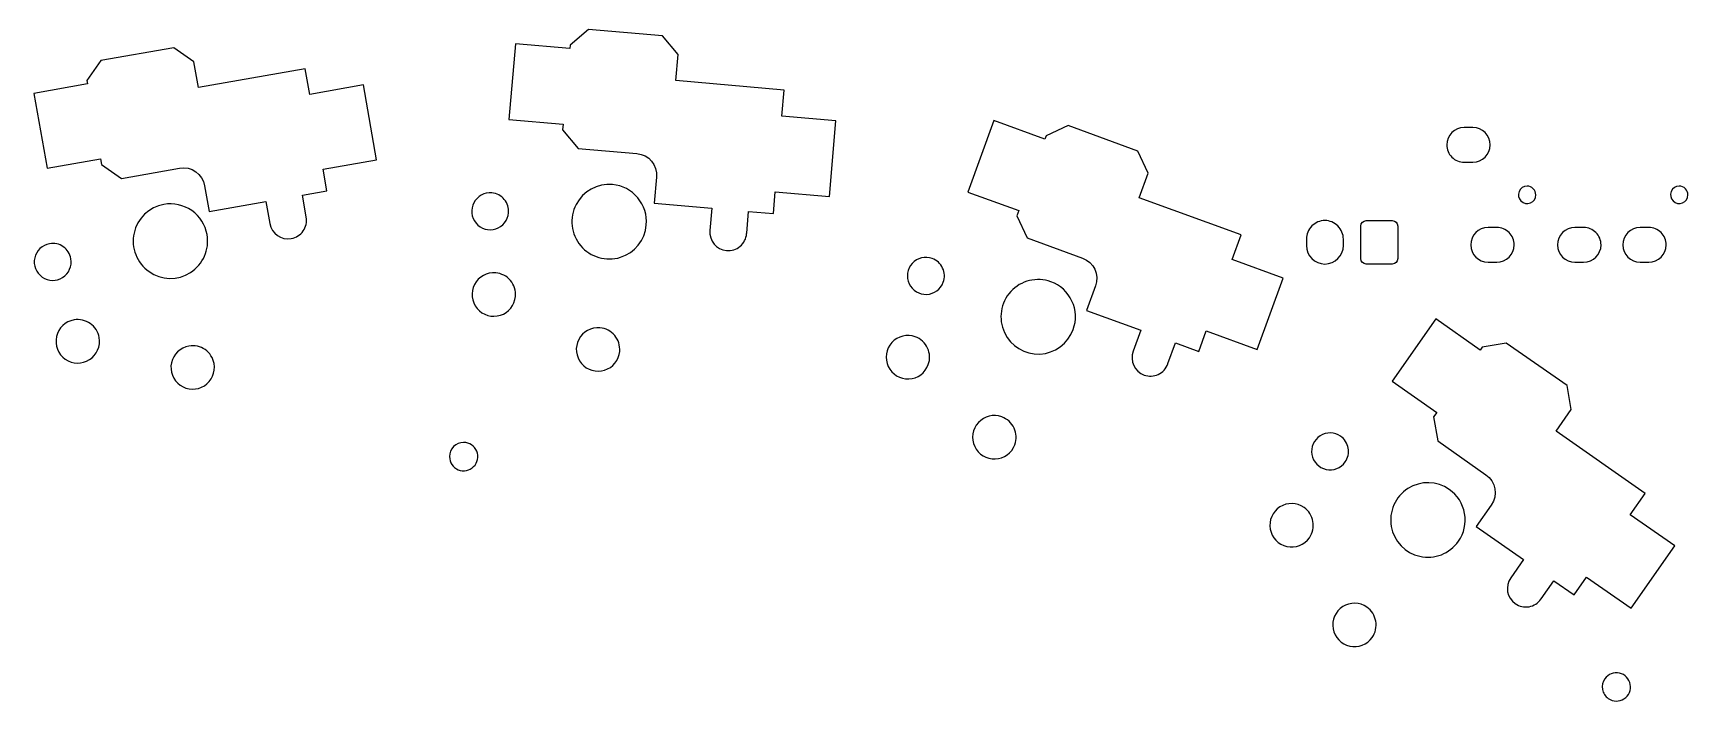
# Model space of a CAD drawing. Header units: millimetres. Extents: x 1 to 145, y 8 to 100.
# Drawn here: x 65.7 to 141.9, y 8.2 to 39 of the extents above; entities that cross this region are included whole.
import ezdxf

# ---------------------------------------------------------------- set-up
doc = ezdxf.new("R2010")
doc.units = ezdxf.units.MM
doc.layers.add('Layer_1', color=7, linetype='CONTINUOUS')

msp = doc.modelspace()

# ---------------------------------------------------------------- linework, layer by layer
at = {"layer": 'Layer_1', "color": 7}
for p, q in [((91.252824, 39.194526), (90.394035, 38.473921)), ((94.654095, 38.896953), (91.252824, 39.194526)), ((95.374705, 38.03817), (94.654095, 38.896953)), ((72.158216, 38.347602), (68.795824, 37.754722)), ((73.076542, 37.704588), (72.158216, 38.347602)), ((87.889615, 38.533774), (87.584611, 35.047559)), ((90.380208, 38.315875), (87.889615, 38.533774)), ((90.394035, 38.473921), (90.380208, 38.315875)), ((68.795824, 37.754722), (68.152803, 36.836401)), ((73.286165, 36.515758), (73.076542, 37.704588)), ((78.210413, 37.384034), (73.286165, 36.515758)), ((78.419046, 36.200817), (78.210413, 37.384034)), ((95.269494, 36.835593), (95.374705, 38.03817)), ((68.180353, 36.680162), (65.718228, 36.246023)), ((68.152803, 36.836401), (68.180353, 36.680162)), ((80.881171, 36.634955), (78.419046, 36.200817)), ((81.488947, 33.188078), (80.881171, 36.634955)), ((100.25068, 36.399796), (95.269494, 36.835593)), ((65.718228, 36.246023), (66.325914, 32.799658)), ((100.145965, 35.202898), (100.25068, 36.399796)), ((87.584611, 35.047559), (90.075204, 34.829661)), ((102.636558, 34.984999), (100.145965, 35.202898)), ((90.075204, 34.829661), (90.052865, 34.574326)), ((90.052865, 34.574326), (90.773475, 33.715533)), ((102.331509, 31.498267), (102.636558, 34.984999)), ((109.902635, 34.996083), (108.705726, 31.707599)), ((112.251967, 34.140997), (109.902635, 34.996083)), ((112.306229, 34.290079), (112.251967, 34.140997)), ((113.322261, 34.763858), (112.306229, 34.290079)), ((116.530619, 33.596112), (113.322261, 34.763858)), ((131.95183, 34.678802), (131.55144, 34.678802)), ((90.773475, 33.715533), (93.470501, 33.479574)), ((117.004406, 32.580084), (116.530619, 33.596112)), ((66.325914, 32.799658), (68.788039, 33.233796)), ((68.788039, 33.233796), (68.832547, 32.98138)), ((68.832547, 32.98138), (69.750874, 32.338357)), ((69.750874, 32.338357), (72.417072, 32.808479)), ((79.026823, 32.75394), (81.488947, 33.188078)), ((79.20046, 31.769191), (79.026823, 32.75394)), ((131.55144, 33.079193), (131.95183, 33.079193)), ((73.575817, 31.995329), (73.784092, 30.81414)), ((92.348236, 32.05141), (92.348236, 32.05141)), ((94.379305, 32.394226), (94.274769, 31.19938)), ((116.59153, 31.445715), (117.004406, 32.580084)), ((73.784092, 30.81414), (76.400418, 31.275468)), ((76.400418, 31.275468), (76.579977, 30.257138)), ((78.074235, 31.570607), (79.20046, 31.769191)), ((78.250026, 30.573647), (78.074235, 31.570607)), ((86.793774, 31.669058), (86.793774, 31.669058)), ((99.753765, 30.72003), (99.840915, 31.716165)), ((99.840915, 31.716165), (102.331509, 31.498267)), ((108.705726, 31.707599), (111.055058, 30.852513)), ((121.290194, 29.735542), (116.59153, 31.445715)), ((134.4513, 31.979276), (134.4513, 31.979276)), ((141.4513, 31.979276), (141.4513, 31.979276)), ((71.702682, 31.138516), (71.702682, 31.138516)), ((78.250114, 30.573144), (78.250026, 30.573647)), ((78.250205, 30.572632), (78.250114, 30.573144)), ((78.250295, 30.57212), (78.250205, 30.572632)), ((78.250384, 30.571618), (78.250295, 30.57212)), ((78.250474, 30.571106), (78.250384, 30.571618)), ((78.250564, 30.570594), (78.250474, 30.571106)), ((78.250653, 30.570092), (78.250564, 30.570594)), ((78.250743, 30.569579), (78.250653, 30.570092)), ((78.250833, 30.569067), (78.250743, 30.569579)), ((78.250924, 30.568555), (78.250833, 30.569067)), ((78.251012, 30.568053), (78.250924, 30.568555)), ((78.251102, 30.567541), (78.251012, 30.568053)), ((78.251193, 30.567029), (78.251102, 30.567541)), ((78.251281, 30.566527), (78.251193, 30.567029)), ((78.251372, 30.566014), (78.251281, 30.566527)), ((78.251462, 30.565502), (78.251372, 30.566014)), ((78.25155, 30.565), (78.251462, 30.565502)), ((78.251641, 30.564488), (78.25155, 30.565)), ((78.251731, 30.563976), (78.251641, 30.564488)), ((78.25182, 30.563474), (78.251731, 30.563976)), ((78.25191, 30.562962), (78.25182, 30.563474)), ((78.252, 30.562449), (78.25191, 30.562962)), ((78.252089, 30.561947), (78.252, 30.562449)), ((78.252179, 30.561435), (78.252089, 30.561947)), ((78.252269, 30.560923), (78.252179, 30.561435)), ((78.252358, 30.560421), (78.252269, 30.560923)), ((78.252448, 30.559909), (78.252358, 30.560421)), ((78.252539, 30.559397), (78.252448, 30.559909)), ((78.252627, 30.558894), (78.252539, 30.559397)), ((78.252717, 30.558382), (78.252627, 30.558894)), ((78.252808, 30.55787), (78.252717, 30.558382)), ((78.252896, 30.557368), (78.252808, 30.55787)), ((78.252987, 30.556856), (78.252896, 30.557368)), ((78.253077, 30.556344), (78.252987, 30.556856)), ((78.253165, 30.555841), (78.253077, 30.556344)), ((78.253256, 30.555329), (78.253165, 30.555841)), ((78.253346, 30.554817), (78.253256, 30.555329)), ((78.253435, 30.554315), (78.253346, 30.554817)), ((78.253525, 30.553803), (78.253435, 30.554315)), ((78.253615, 30.553291), (78.253525, 30.553803)), ((78.253704, 30.552788), (78.253615, 30.553291)), ((78.253794, 30.552276), (78.253704, 30.552788)), ((94.274769, 31.19938), (96.921347, 30.967834)), ((96.921347, 30.967834), (96.831224, 29.937729)), ((98.526286, 29.811213), (98.614517, 30.819701)), ((98.614517, 30.819701), (99.753765, 30.72003)), ((111.055058, 30.852513), (110.967395, 30.61166)), ((110.967395, 30.61166), (111.441179, 29.595622)), ((98.524395, 29.789596), (98.52444, 29.790114)), ((98.52444, 29.790114), (98.524485, 29.790622)), ((98.524485, 29.790622), (98.52453, 29.79114)), ((98.52453, 29.79114), (98.524575, 29.791658)), ((98.524575, 29.791658), (98.52462, 29.792166)), ((98.52462, 29.792166), (98.524665, 29.792684)), ((98.524665, 29.792684), (98.52471, 29.793202)), ((98.52471, 29.793202), (98.524755, 29.79371)), ((98.524755, 29.79371), (98.5248, 29.794228)), ((98.5248, 29.794228), (98.524846, 29.794746)), ((98.524846, 29.794746), (98.52489, 29.795254)), ((98.52489, 29.795254), (98.524935, 29.795772)), ((98.524935, 29.795772), (98.524981, 29.79629)), ((98.524981, 29.79629), (98.525025, 29.796798)), ((98.525025, 29.796798), (98.52507, 29.797316)), ((98.52507, 29.797316), (98.525116, 29.797834)), ((98.525116, 29.797834), (98.52516, 29.798342)), ((98.52516, 29.798342), (98.525205, 29.79886)), ((98.525205, 29.79886), (98.525251, 29.799378)), ((98.525251, 29.799378), (98.525295, 29.799886)), ((98.525295, 29.799886), (98.525341, 29.800404)), ((98.525341, 29.800404), (98.525386, 29.800922)), ((98.525386, 29.800922), (98.52543, 29.801431)), ((98.52543, 29.801431), (98.525476, 29.801949)), ((98.525476, 29.801949), (98.525521, 29.802467)), ((98.525521, 29.802467), (98.525565, 29.802975)), ((98.525565, 29.802975), (98.525611, 29.803493)), ((98.525611, 29.803493), (98.525656, 29.804011)), ((98.525656, 29.804011), (98.525701, 29.804519)), ((98.525701, 29.804519), (98.525746, 29.805037)), ((98.525746, 29.805037), (98.525791, 29.805555)), ((98.525791, 29.805555), (98.525836, 29.806063)), ((98.525836, 29.806063), (98.525881, 29.806581)), ((98.525881, 29.806581), (98.525926, 29.807099)), ((98.525926, 29.807099), (98.525972, 29.807617)), ((98.525972, 29.807617), (98.526016, 29.808125)), ((98.526016, 29.808125), (98.526061, 29.808643)), ((98.526061, 29.808643), (98.526107, 29.809161)), ((98.526107, 29.809161), (98.526151, 29.809669)), ((98.526151, 29.809669), (98.526196, 29.810187)), ((98.526196, 29.810187), (98.526242, 29.810705)), ((98.526242, 29.810705), (98.526286, 29.811213)), ((120.879267, 28.606529), (121.290194, 29.735542)), ((125.14324, 30.395599), (125.14324, 30.395599)), ((126.7931, 30.14498), (126.8121, 30.24068)), ((126.7931, 28.64498), (126.7931, 30.14498)), ((126.8121, 30.24068), (126.8663, 30.32178)), ((126.8663, 30.32178), (126.9474, 30.37598)), ((126.9474, 30.37598), (127.0431, 30.39498)), ((127.0431, 30.39498), (128.2431, 30.39498)), ((128.2431, 30.39498), (128.3387, 30.37598)), ((128.3387, 30.37598), (128.4198, 30.32178)), ((128.4198, 30.32178), (128.474, 30.24068)), ((128.474, 30.24068), (128.4931, 30.14498)), ((128.4931, 30.14498), (128.4931, 28.64498)), ((133.05144, 30.079193), (132.65105, 30.079193)), ((137.05144, 30.079193), (136.65105, 30.079193)), ((140.05144, 30.079193), (139.65105, 30.079193)), ((66.436444, 29.331593), (66.436444, 29.331593)), ((111.441179, 29.595622), (113.985236, 28.669662)), ((124.29363, 29.544036), (124.29363, 29.245208)), ((125.99285, 29.245208), (125.99285, 29.544036)), ((107.067416, 28.648901), (107.067416, 28.648901)), ((123.2286, 27.751443), (120.879267, 28.606529)), ((126.8121, 28.54928), (126.7931, 28.64498)), ((126.8663, 28.46818), (126.8121, 28.54928)), ((126.9474, 28.41398), (126.8663, 28.46818)), ((127.0431, 28.39498), (126.9474, 28.41398)), ((128.2431, 28.39498), (127.0431, 28.39498)), ((128.3387, 28.41398), (128.2431, 28.39498)), ((128.4198, 28.46818), (128.3387, 28.41398)), ((128.474, 28.54928), (128.4198, 28.46818)), ((128.4931, 28.64498), (128.474, 28.54928)), ((132.65105, 28.479583), (133.05144, 28.479583)), ((136.65105, 28.479583), (137.05144, 28.479583)), ((139.65105, 28.479583), (140.05144, 28.479583)), ((86.973753, 27.989368), (86.973753, 27.989368)), ((112.531575, 27.580625), (112.531575, 27.580625)), ((122.031512, 24.46247), (123.2286, 27.751443)), ((114.582164, 27.386081), (114.171942, 26.259004)), ((114.171942, 26.259004), (116.668411, 25.350364)), ((67.562663, 25.823868), (67.562663, 25.823868)), ((91.771702, 25.46159), (91.771702, 25.46159)), ((116.668411, 25.350364), (116.314749, 24.378684)), ((119.340181, 24.37792), (119.68218, 25.317557)), ((119.68218, 25.317557), (122.031512, 24.46247)), ((130.248235, 25.868306), (128.240988, 23.001659)), ((132.296201, 24.434306), (130.248235, 25.868306)), ((72.851362, 24.624021), (72.851362, 24.624021)), ((106.28889, 25.048011), (106.28889, 25.048011)), ((117.919308, 23.817765), (118.265549, 24.769054)), ((118.265549, 24.769054), (119.340181, 24.37792)), ((132.387199, 24.564264), (132.296201, 24.434306)), ((133.491234, 24.758931), (132.387199, 24.564264)), ((136.288033, 22.800592), (133.491234, 24.758931)), ((117.911887, 23.797374), (117.912064, 23.797862)), ((117.912064, 23.797862), (117.912239, 23.798341)), ((117.912239, 23.798341), (117.912417, 23.79883)), ((117.912417, 23.79883), (117.912595, 23.799319)), ((117.912595, 23.799319), (117.912769, 23.799798)), ((117.912769, 23.799798), (117.912947, 23.800287)), ((117.912947, 23.800287), (117.913125, 23.800775)), ((117.913125, 23.800775), (117.913299, 23.801254)), ((117.913299, 23.801254), (117.913477, 23.801743)), ((117.913477, 23.801743), (117.913655, 23.802232)), ((117.913655, 23.802232), (117.913829, 23.802711)), ((117.913829, 23.802711), (117.914007, 23.8032)), ((117.914007, 23.8032), (117.914185, 23.803688)), ((117.914185, 23.803688), (117.914359, 23.804168)), ((117.914359, 23.804168), (117.914537, 23.804656)), ((117.914537, 23.804656), (117.914715, 23.805145)), ((117.914715, 23.805145), (117.914889, 23.805624)), ((117.914889, 23.805624), (117.915067, 23.806113)), ((117.915067, 23.806113), (117.915245, 23.806601)), ((117.915245, 23.806601), (117.91542, 23.807081)), ((117.91542, 23.807081), (117.915597, 23.807569)), ((117.915597, 23.807569), (117.915775, 23.808058)), ((117.915775, 23.808058), (117.91595, 23.808537)), ((117.91595, 23.808537), (117.916128, 23.809026)), ((117.916128, 23.809026), (117.916305, 23.809514)), ((117.916305, 23.809514), (117.91648, 23.809994)), ((117.91648, 23.809994), (117.916658, 23.810482)), ((117.916658, 23.810482), (117.916836, 23.810971)), ((117.916836, 23.810971), (117.91701, 23.81145)), ((117.91701, 23.81145), (117.917188, 23.811939)), ((117.917188, 23.811939), (117.917366, 23.812427)), ((117.917366, 23.812427), (117.91754, 23.812907)), ((117.91754, 23.812907), (117.917718, 23.813395)), ((117.917718, 23.813395), (117.917896, 23.813884)), ((117.917896, 23.813884), (117.918074, 23.814373)), ((117.918074, 23.814373), (117.918248, 23.814852)), ((117.918248, 23.814852), (117.918426, 23.81534)), ((117.918426, 23.81534), (117.918604, 23.815829)), ((117.918604, 23.815829), (117.918778, 23.816308)), ((117.918778, 23.816308), (117.918956, 23.816797)), ((117.918956, 23.816797), (117.919134, 23.817286)), ((117.919134, 23.817286), (117.919308, 23.817765)), ((128.240988, 23.001659), (130.288955, 21.567659)), ((136.482709, 21.69656), (136.288033, 22.800592)), ((110.269116, 21.364566), (110.269116, 21.364566)), ((130.288955, 21.567659), (130.141942, 21.357702)), ((130.141942, 21.357702), (130.336611, 20.253661)), ((135.790305, 20.707704), (136.482709, 21.69656)), ((139.886239, 17.839702), (135.790305, 20.707704)), ((125.866855, 20.471211), (125.866855, 20.471211)), ((130.336611, 20.253661), (132.554325, 18.700802)), ((84.847712, 19.53341), (84.847712, 19.53341)), ((130.868334, 18.025109), (130.868334, 18.025109)), ((139.197104, 16.855516), (139.886239, 17.839702)), ((124.182878, 17.194518), (124.182878, 17.194518)), ((132.798698, 17.306463), (132.110745, 16.323964)), ((141.245071, 15.421515), (139.197104, 16.855516)), ((132.110745, 16.323964), (134.286975, 14.800152)), ((139.237526, 12.554442), (141.245071, 15.421515)), ((134.286975, 14.800152), (133.693874, 13.953116)), ((135.098583, 12.99602), (135.679236, 13.825281)), ((135.679236, 13.825281), (136.616018, 13.16934)), ((136.616018, 13.16934), (137.189559, 13.988443)), ((137.189559, 13.988443), (139.237526, 12.554442)), ((135.086136, 12.978245), (135.086434, 12.978671)), ((135.086434, 12.978671), (135.086727, 12.979089)), ((135.086727, 12.979089), (135.087025, 12.979515)), ((135.087025, 12.979515), (135.087323, 12.97994)), ((135.087323, 12.97994), (135.087616, 12.980358)), ((135.087616, 12.980358), (135.087914, 12.980784)), ((135.087914, 12.980784), (135.088212, 12.98121)), ((135.088212, 12.98121), (135.088505, 12.981628)), ((135.088505, 12.981628), (135.088803, 12.982054)), ((135.088803, 12.982054), (135.089101, 12.98248)), ((135.089101, 12.98248), (135.089394, 12.982898)), ((135.089394, 12.982898), (135.089692, 12.983324)), ((135.089692, 12.983324), (135.08999, 12.98375)), ((135.08999, 12.98375), (135.090283, 12.984167)), ((135.090283, 12.984167), (135.090581, 12.984593)), ((135.090581, 12.984593), (135.090879, 12.985019)), ((135.090879, 12.985019), (135.091172, 12.985437)), ((135.091172, 12.985437), (135.09147, 12.985863)), ((135.09147, 12.985863), (135.091768, 12.986289)), ((135.091768, 12.986289), (135.092061, 12.986707)), ((135.092061, 12.986707), (135.092359, 12.987133)), ((135.092359, 12.987133), (135.092658, 12.987559)), ((135.092658, 12.987559), (135.09295, 12.987976)), ((135.09295, 12.987976), (135.093248, 12.988402)), ((135.093248, 12.988402), (135.093547, 12.988828)), ((135.093547, 12.988828), (135.093839, 12.989246)), ((135.093839, 12.989246), (135.094137, 12.989672)), ((135.094137, 12.989672), (135.094436, 12.990098)), ((135.094436, 12.990098), (135.094728, 12.990516)), ((135.094728, 12.990516), (135.095026, 12.990942)), ((135.095026, 12.990942), (135.095325, 12.991368)), ((135.095325, 12.991368), (135.095617, 12.991785)), ((135.095617, 12.991785), (135.095915, 12.992211)), ((135.095915, 12.992211), (135.096214, 12.992637)), ((135.096214, 12.992637), (135.096512, 12.993063)), ((135.096512, 12.993063), (135.096804, 12.993481)), ((135.096804, 12.993481), (135.097103, 12.993907)), ((135.097103, 12.993907), (135.097401, 12.994333)), ((135.097401, 12.994333), (135.097694, 12.994751)), ((135.097694, 12.994751), (135.097992, 12.995177)), ((135.097992, 12.995177), (135.09829, 12.995603)), ((135.09829, 12.995603), (135.098583, 12.99602)), ((127.074134, 12.606427), (127.074134, 12.606427)), ((138.187684, 8.404482), (138.187684, 8.404482))]:
    msp.add_line(p, q, dxfattribs=at)
for points in [[(131.55144, 34.678802), (131.109765, 34.679233), (130.751307, 34.321649), (130.75066, 33.879974)], [(132.75066, 33.879974), (132.750015, 34.320888), (132.392744, 34.678158), (131.95183, 34.678802)], [(130.75066, 33.879974), (130.750453, 33.66753), (130.834753, 33.463728), (130.984974, 33.313508)], [(131.95183, 33.079193), (132.393506, 33.079839), (132.751092, 33.438298), (132.75066, 33.879974)], [(72.417072, 32.808479), (72.966837, 32.905377), (73.478879, 32.545088), (73.575817, 31.995329)], [(93.470501, 33.479574), (94.026613, 33.43088), (94.427957, 32.950342), (94.379305, 32.394226)], [(130.984974, 33.313508), (131.135194, 33.163287), (131.338996, 33.078986), (131.55144, 33.079193)], [(92.348236, 32.05141), (91.657223, 32.111866), (90.997833, 31.750113), (90.67754, 31.134835)], [(93.51253, 31.445317), (93.220161, 31.79375), (92.801352, 32.011768), (92.348236, 32.05141)], [(86.793774, 31.669058), (86.451289, 31.699022), (86.124478, 31.519727), (85.965732, 31.214779)], [(87.370829, 31.368662), (87.225923, 31.541355), (87.01835, 31.64941), (86.793774, 31.669058)], [(87.566457, 30.74821), (87.586105, 30.972786), (87.515736, 31.195969), (87.370829, 31.368662)], [(93.907238, 30.193464), (93.946881, 30.64658), (93.8049, 31.096885), (93.51253, 31.445317)], [(134.081748, 31.732349), (134.019836, 31.58288), (134.054058, 31.410832), (134.168457, 31.296433)], [(134.4513, 31.979276), (134.289515, 31.979276), (134.143661, 31.881819), (134.081748, 31.732349)], [(134.168457, 31.296433), (134.282856, 31.182034), (134.454904, 31.147812), (134.604373, 31.209724)], [(134.734143, 31.862119), (134.659128, 31.937133), (134.557387, 31.979276), (134.4513, 31.979276)], [(134.604373, 31.209724), (134.753843, 31.271637), (134.8513, 31.417491), (134.8513, 31.579276)], [(134.8513, 31.579276), (134.8513, 31.685363), (134.809157, 31.787104), (134.734143, 31.862119)], [(141.081748, 31.732349), (141.019836, 31.58288), (141.054058, 31.410832), (141.168457, 31.296433)], [(141.4513, 31.979276), (141.289515, 31.979276), (141.143661, 31.881819), (141.081748, 31.732349)], [(141.168457, 31.296433), (141.282856, 31.182034), (141.454904, 31.147812), (141.604373, 31.209724)], [(141.734143, 31.862119), (141.659128, 31.937133), (141.557387, 31.979276), (141.4513, 31.979276)], [(141.604373, 31.209724), (141.753843, 31.271637), (141.8513, 31.417491), (141.8513, 31.579276)], [(141.8513, 31.579276), (141.8513, 31.685363), (141.809157, 31.787104), (141.734143, 31.862119)], [(71.702682, 31.138516), (71.019568, 31.018064), (70.476275, 30.497975), (70.326141, 29.820764)], [(72.984173, 30.854416), (72.611585, 31.115305), (72.150619, 31.217499), (71.702682, 31.138516)], [(73.689435, 29.747376), (73.610451, 30.195313), (73.356761, 30.593527), (72.984173, 30.854416)], [(78.113001, 29.917057), (78.24232, 30.101745), (78.292966, 30.330244), (78.253794, 30.552276)], [(85.965732, 31.214779), (85.806986, 30.909831), (85.847568, 30.539283), (86.068553, 30.275923)], [(86.975291, 30.011633), (87.303173, 30.115013), (87.536494, 30.405725), (87.566457, 30.74821)], [(90.67754, 31.134835), (90.357247, 30.519557), (90.439126, 29.771924), (90.884997, 29.240555)], [(70.326141, 29.820764), (70.176007, 29.143554), (70.448598, 28.442587), (71.016805, 28.044724)], [(72.921958, 28.003153), (73.506979, 28.375853), (73.809886, 29.064262), (73.689435, 29.747376)], [(76.579977, 30.257138), (76.661427, 29.794958), (77.102031, 29.486242), (77.564245, 29.567496)], [(77.564245, 29.567496), (77.786285, 29.606627), (77.983682, 29.73237), (78.113001, 29.917057)], [(86.068553, 30.275923), (86.289539, 30.012562), (86.64741, 29.908252), (86.975291, 30.011633)], [(92.714475, 28.707311), (93.376023, 28.915896), (93.846783, 29.502451), (93.907238, 30.193464)], [(96.831224, 29.937729), (96.790278, 29.470217), (97.135968, 29.057984), (97.603462, 29.016839)], [(98.223993, 29.212461), (98.396706, 29.357385), (98.504766, 29.56499), (98.524395, 29.789596)], [(124.541898, 30.145949), (124.382532, 29.986217), (124.293215, 29.769673), (124.29363, 29.544036)], [(125.14324, 30.395599), (124.917603, 30.395496), (124.701265, 30.305682), (124.541898, 30.145949)], [(125.744582, 30.145949), (125.585215, 30.305682), (125.368877, 30.395496), (125.14324, 30.395599)], [(125.99285, 29.544036), (125.993265, 29.769673), (125.903948, 29.986217), (125.744582, 30.145949)], [(132.65105, 30.079193), (132.209374, 30.078547), (131.851788, 29.720088), (131.85222, 29.278411)], [(133.617907, 29.844878), (133.467686, 29.995099), (133.263884, 30.0794), (133.05144, 30.079193)], [(133.85222, 29.278411), (133.852428, 29.490855), (133.768127, 29.694657), (133.617907, 29.844878)], [(136.65105, 30.079193), (136.209374, 30.078547), (135.851788, 29.720088), (135.85222, 29.278411)], [(137.617907, 29.844878), (137.467686, 29.995099), (137.263884, 30.0794), (137.05144, 30.079193)], [(137.85222, 29.278411), (137.852428, 29.490855), (137.768127, 29.694657), (137.617907, 29.844878)], [(139.65105, 30.079193), (139.209374, 30.078547), (138.851788, 29.720088), (138.85222, 29.278411)], [(140.617907, 29.844878), (140.467686, 29.995099), (140.263884, 30.0794), (140.05144, 30.079193)], [(140.85222, 29.278411), (140.852428, 29.490855), (140.768127, 29.694657), (140.617907, 29.844878)], [(66.436444, 29.331593), (66.097874, 29.271894), (65.828604, 29.014124), (65.754193, 28.67848)], [(67.071585, 29.190785), (66.88692, 29.320089), (66.658453, 29.370739), (66.436444, 29.331593)], [(67.421132, 28.642107), (67.381985, 28.864116), (67.25625, 29.061482), (67.071585, 29.190785)], [(90.884997, 29.240555), (91.330869, 28.709186), (92.052926, 28.498725), (92.714475, 28.707311)], [(97.603462, 29.016839), (97.828064, 28.997169), (98.051279, 29.067537), (98.223993, 29.212461)], [(124.29363, 29.245208), (124.293846, 28.776071), (124.674103, 28.395814), (125.14324, 28.395599)], [(125.14324, 28.395599), (125.612377, 28.395814), (125.992634, 28.776071), (125.99285, 29.245208)], [(131.85222, 29.278411), (131.852865, 28.837497), (132.210136, 28.480227), (132.65105, 28.479583)], [(133.05144, 28.479583), (133.493115, 28.479152), (133.851573, 28.836736), (133.85222, 29.278411)], [(135.85222, 29.278411), (135.852865, 28.837497), (136.210136, 28.480227), (136.65105, 28.479583)], [(137.05144, 28.479583), (137.493115, 28.479152), (137.851573, 28.836736), (137.85222, 29.278411)], [(138.85222, 29.278411), (138.852865, 28.837497), (139.210136, 28.480227), (139.65105, 28.479583)], [(140.05144, 28.479583), (140.493115, 28.479152), (140.851573, 28.836736), (140.85222, 29.278411)], [(65.754193, 28.67848), (65.679783, 28.342836), (65.814886, 27.995418), (66.096505, 27.798227)], [(67.040749, 27.777623), (67.330702, 27.962343), (67.480831, 28.303537), (67.421132, 28.642107)], [(106.150013, 28.424414), (105.91775, 28.170943), (105.861044, 27.802518), (106.006337, 27.490936)], [(107.067416, 28.648901), (106.744356, 28.766485), (106.382276, 28.677884), (106.150013, 28.424414)], [(107.547061, 28.209388), (107.451788, 28.4137), (107.279255, 28.571798), (107.067416, 28.648901)], [(107.575438, 27.559445), (107.652541, 27.771284), (107.642334, 28.005075), (107.547061, 28.209388)], [(113.985236, 28.669662), (114.509795, 28.478695), (114.773092, 27.910655), (114.582164, 27.386081)], [(66.096505, 27.798227), (66.378123, 27.601035), (66.750797, 27.592903), (67.040749, 27.777623)], [(71.016805, 28.044724), (71.585012, 27.646861), (72.336937, 27.630454), (72.921958, 28.003153)], [(85.999586, 27.454922), (85.812826, 27.09616), (85.860569, 26.660222), (86.120553, 26.350386)], [(86.973753, 27.989368), (86.57083, 28.02462), (86.186346, 27.813685), (85.999586, 27.454922)], [(87.652642, 27.635961), (87.482164, 27.839129), (87.23796, 27.966253), (86.973753, 27.989368)], [(87.882792, 26.906018), (87.905907, 27.170225), (87.82312, 27.432794), (87.652642, 27.635961)], [(106.006337, 27.490936), (106.151631, 27.179354), (106.47031, 26.985974), (106.813776, 27.000971)], [(106.813776, 27.000971), (107.157242, 27.015967), (107.457854, 27.236385), (107.575438, 27.559445)], [(112.531575, 27.580625), (111.879754, 27.817868), (111.149204, 27.639104), (110.680579, 27.127689)], [(113.499329, 26.693843), (113.307102, 27.106074), (112.958991, 27.425059), (112.531575, 27.580625)], [(87.187303, 26.039456), (87.573046, 26.16108), (87.847541, 26.503095), (87.882792, 26.906018)], [(110.680579, 27.127689), (110.211954, 26.616274), (110.097542, 25.872924), (110.390693, 25.244261)], [(113.556584, 25.382488), (113.712151, 25.809903), (113.691555, 26.281612), (113.499329, 26.693843)], [(86.120553, 26.350386), (86.380536, 26.040549), (86.801561, 25.917832), (87.187303, 26.039456)], [(67.562663, 25.823868), (67.164346, 25.753634), (66.847557, 25.450375), (66.760015, 25.0555)], [(68.309888, 25.658212), (68.092635, 25.810334), (67.823851, 25.869922), (67.562663, 25.823868)], [(68.721119, 25.012708), (68.675065, 25.273895), (68.527141, 25.50609), (68.309888, 25.658212)], [(91.771702, 25.46159), (91.368779, 25.496842), (90.984295, 25.285907), (90.797535, 24.927144)], [(92.450591, 25.108183), (92.280113, 25.311351), (92.035909, 25.438475), (91.771702, 25.46159)], [(106.28889, 25.048011), (105.908819, 25.186346), (105.482843, 25.08211), (105.209592, 24.783909)], [(110.390693, 25.244261), (110.683843, 24.615598), (111.326826, 24.225427), (112.019818, 24.255684)], [(112.019818, 24.255684), (112.712811, 24.285941), (113.319341, 24.730667), (113.556584, 25.382488)], [(66.760015, 25.0555), (66.672473, 24.660625), (66.831418, 24.251898), (67.162734, 24.019908)], [(68.273611, 23.995668), (68.614731, 24.212985), (68.791353, 24.61439), (68.721119, 25.012708)], [(72.851362, 24.624021), (72.453045, 24.553787), (72.136256, 24.250528), (72.048714, 23.855653)], [(73.598587, 24.458365), (73.381334, 24.610487), (73.11255, 24.670075), (72.851362, 24.624021)], [(74.009818, 23.812861), (73.963764, 24.074048), (73.81584, 24.306243), (73.598587, 24.458365)], [(90.797535, 24.927144), (90.610775, 24.568382), (90.658518, 24.132444), (90.918502, 23.822608)], [(91.985252, 23.511678), (92.370995, 23.633302), (92.64549, 23.975316), (92.680741, 24.37824)], [(92.680741, 24.37824), (92.703856, 24.642447), (92.621069, 24.905016), (92.450591, 25.108183)], [(105.209592, 24.783909), (104.936341, 24.485708), (104.869628, 24.052267), (105.040562, 23.6857)], [(106.853178, 24.530937), (106.741092, 24.771305), (106.538112, 24.957302), (106.28889, 25.048011)], [(106.886563, 23.766298), (106.977272, 24.015521), (106.965263, 24.290569), (106.853178, 24.530937)], [(116.314749, 24.378684), (116.154197, 23.9377), (116.381414, 23.450042), (116.82233, 23.289303)], [(67.162734, 24.019908), (67.494051, 23.787917), (67.932491, 23.778351), (68.273611, 23.995668)], [(72.048714, 23.855653), (71.961172, 23.460778), (72.120117, 23.052051), (72.451434, 22.820061)], [(73.56231, 22.795821), (73.90343, 23.013138), (74.080052, 23.414543), (74.009818, 23.812861)], [(90.918502, 23.822608), (91.178485, 23.512771), (91.599509, 23.390054), (91.985252, 23.511678)], [(105.040562, 23.6857), (105.211495, 23.319132), (105.586412, 23.091627), (105.990489, 23.10927)], [(105.990489, 23.10927), (106.394567, 23.126912), (106.748228, 23.386228), (106.886563, 23.766298)], [(117.472347, 23.317654), (117.676684, 23.412938), (117.834794, 23.585502), (117.911887, 23.797374)], [(116.82233, 23.289303), (117.034187, 23.212171), (117.26801, 23.22237), (117.472347, 23.317654)], [(72.451434, 22.820061), (72.78275, 22.588071), (73.22119, 22.578504), (73.56231, 22.795821)], [(110.269116, 21.364566), (109.889046, 21.5029), (109.463069, 21.398664), (109.189818, 21.100463)], [(110.833404, 20.847491), (110.721319, 21.087859), (110.518338, 21.273856), (110.269116, 21.364566)], [(109.189818, 21.100463), (108.916568, 20.802262), (108.849855, 20.368821), (109.020788, 20.002254)], [(110.866789, 20.082853), (110.957498, 20.332075), (110.945489, 20.607123), (110.833404, 20.847491)], [(125.866855, 20.471211), (125.585236, 20.668402), (125.212562, 20.676534), (124.92261, 20.491814)], [(85.038093, 19.993029), (84.916194, 19.871131), (84.847712, 19.705801), (84.847712, 19.53341)], [(85.497712, 20.18341), (85.325321, 20.18341), (85.159991, 20.114928), (85.038093, 19.993029)], [(86.098234, 19.782154), (85.997626, 20.025043), (85.760612, 20.18341), (85.497712, 20.18341)], [(109.020788, 20.002254), (109.191721, 19.635687), (109.566638, 19.408182), (109.970716, 19.425824)], [(109.970716, 19.425824), (110.374793, 19.443467), (110.728455, 19.702782), (110.866789, 20.082853)], [(124.92261, 20.491814), (124.632658, 20.307094), (124.48253, 19.9659), (124.542229, 19.62733)], [(126.216401, 19.922533), (126.177255, 20.144542), (126.051519, 20.341907), (125.866855, 20.471211)], [(126.075594, 19.287392), (126.204898, 19.472057), (126.255548, 19.700524), (126.216401, 19.922533)], [(84.847712, 19.53341), (84.847712, 19.27051), (85.006079, 19.033496), (85.248968, 18.932888)], [(85.248968, 18.932888), (85.491856, 18.832281), (85.771433, 18.887892), (85.957331, 19.073791)], [(85.957331, 19.073791), (86.14323, 19.259689), (86.198841, 19.539266), (86.098234, 19.782154)], [(124.542229, 19.62733), (124.601928, 19.288761), (124.859698, 19.01949), (125.195342, 18.94508)], [(125.195342, 18.94508), (125.530985, 18.87067), (125.878403, 19.005773), (126.075594, 19.287392)], [(130.868334, 18.025109), (130.300127, 18.422972), (129.548202, 18.439379), (128.963182, 18.066679)], [(132.554325, 18.700802), (133.011584, 18.380577), (133.11889, 17.763747), (132.798698, 17.306463)], [(128.963182, 18.066679), (128.378161, 17.69398), (128.075255, 17.005571), (128.195706, 16.322456)], [(131.573596, 16.918071), (131.494612, 17.366007), (131.240922, 17.76422), (130.868334, 18.025109)], [(123.072002, 17.218757), (122.730883, 17.00144), (122.554261, 16.600035), (122.624495, 16.201718)], [(124.182878, 17.194518), (123.851562, 17.426508), (123.413122, 17.436074), (123.072002, 17.218757)], [(124.59411, 16.549014), (124.548055, 16.810202), (124.400131, 17.042396), (124.182878, 17.194518)], [(131.289497, 15.636581), (131.550386, 16.009169), (131.652579, 16.470135), (131.573596, 16.918071)], [(122.624495, 16.201718), (122.694729, 15.8034), (122.997988, 15.486612), (123.392863, 15.39907)], [(124.428454, 15.80179), (124.580576, 16.019043), (124.640164, 16.287827), (124.59411, 16.549014)], [(128.195706, 16.322456), (128.316158, 15.639342), (128.836247, 15.09605), (129.513458, 14.945916)], [(123.392863, 15.39907), (123.787738, 15.311529), (124.196464, 15.470474), (124.428454, 15.80179)], [(129.513458, 14.945916), (130.190668, 14.795783), (130.891634, 15.068374), (131.289497, 15.636581)], [(133.693874, 13.953116), (133.424658, 13.568712), (133.517918, 13.038863), (133.902207, 12.769484)], [(134.537413, 12.628633), (134.759449, 12.667784), (134.956834, 12.793546), (135.086136, 12.978245)], [(125.963259, 12.630666), (125.622139, 12.413349), (125.445517, 12.011944), (125.515751, 11.613627)], [(127.074134, 12.606427), (126.742818, 12.838417), (126.304378, 12.847983), (125.963259, 12.630666)], [(127.485366, 11.960923), (127.439311, 12.222111), (127.291387, 12.454305), (127.074134, 12.606427)], [(133.902207, 12.769484), (134.086883, 12.640148), (134.315377, 12.589481), (134.537413, 12.628633)], [(125.515751, 11.613627), (125.585985, 11.215309), (125.889244, 10.898521), (126.284119, 10.810979)], [(127.31971, 11.213699), (127.471832, 11.430952), (127.53142, 11.699736), (127.485366, 11.960923)], [(126.284119, 10.810979), (126.678994, 10.723438), (127.08772, 10.882383), (127.31971, 11.213699)], [(138.02806, 9.309755), (137.929181, 9.168541), (137.890448, 8.993831), (137.920384, 8.824059)], [(138.701195, 9.571523), (138.444526, 9.628425), (138.178854, 9.525111), (138.02806, 9.309755)], [(139.200634, 9.049802), (139.154982, 9.308708), (138.957863, 9.514621), (138.701195, 9.571523)], [(137.920384, 8.824059), (137.950319, 8.654287), (138.04647, 8.503361), (138.187684, 8.404482)], [(138.187684, 8.404482), (138.40304, 8.253688), (138.688026, 8.24747), (138.909754, 8.388726)], [(138.909754, 8.388726), (139.131482, 8.529982), (139.246286, 8.790895), (139.200634, 9.049802)]]:
    msp.add_open_spline(points, degree=3, dxfattribs=at)

doc.saveas('drawing.dxf')
